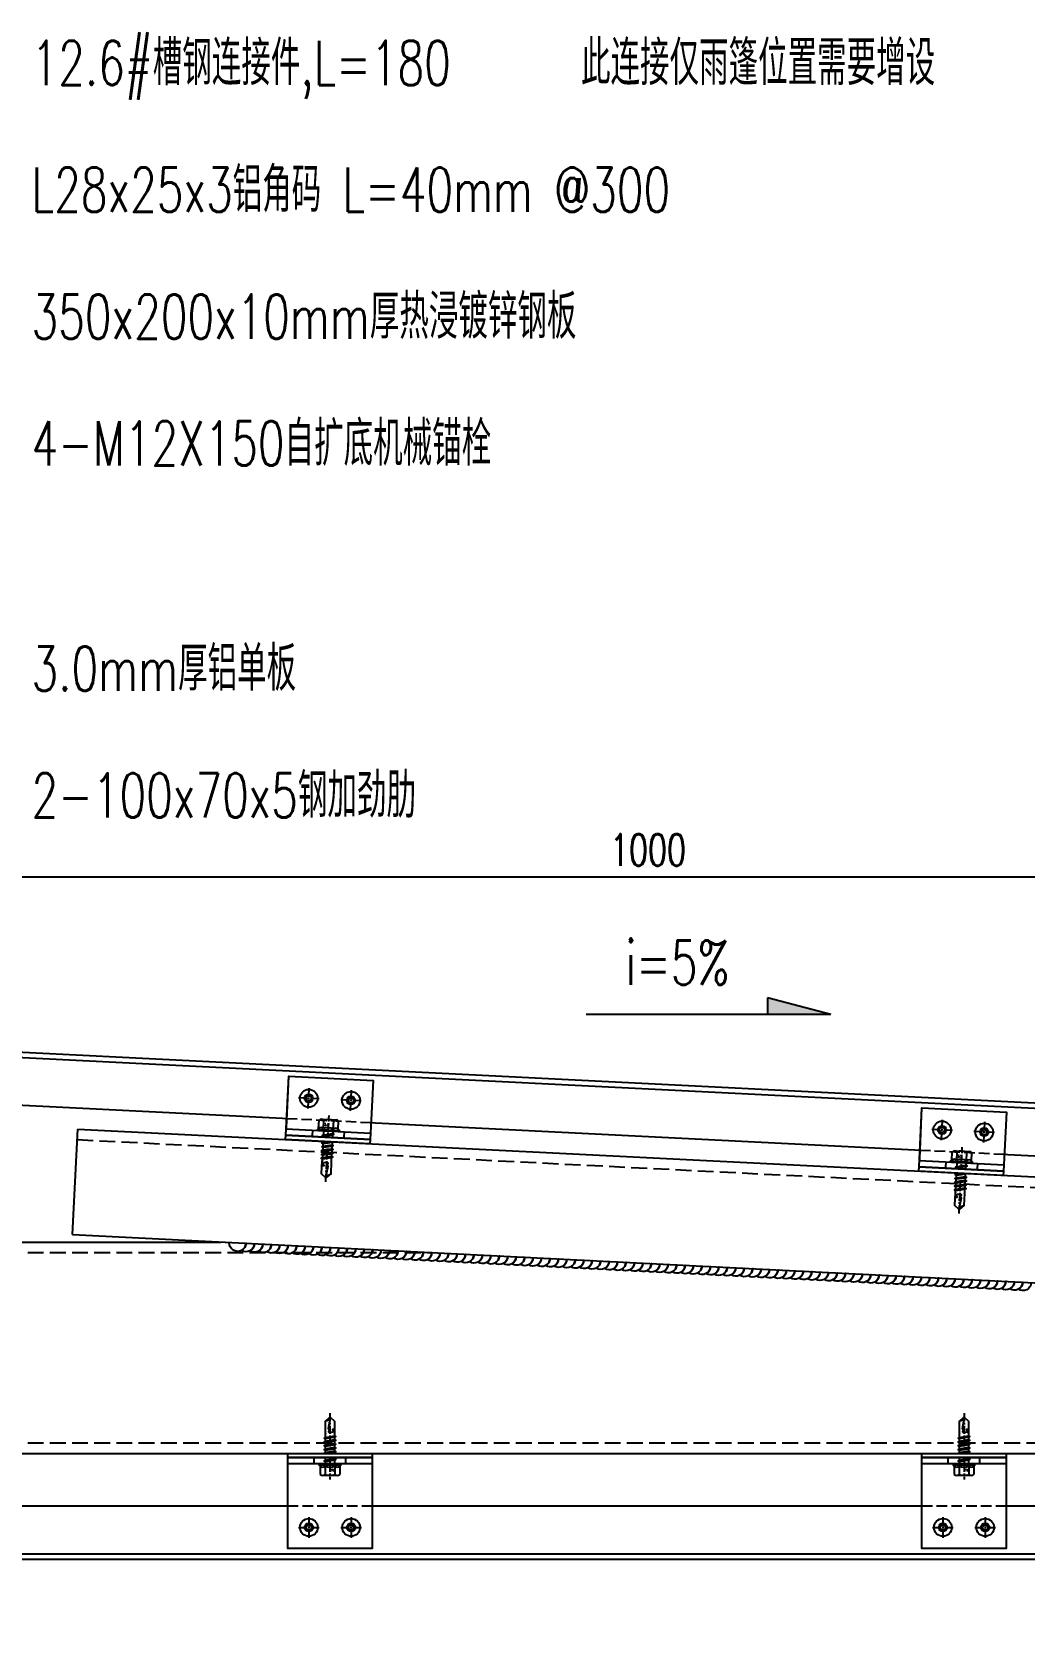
# Model space of a CAD drawing. Extents: x -160106 to 966792, y -663931 to 1550022.
# Drawn here: x -64328 to -63858, y -99146 to -98382 of the extents above; entities that cross this region are included whole.
import ezdxf
from ezdxf.enums import TextEntityAlignment as Align

# ---------------------------------------------------------------- set-up
doc = ezdxf.new("R2010")
doc.units = 0
for name, pattern in [('CENTER', [2, 1.25, -0.25, 0.25, -0.25]), ('ZN-CENTER', [2, 1.25, -0.25, 0.25, -0.25]), ('ZN-DASH', [0.35, 0.25, -0.1])]:
    doc.linetypes.add(name, pattern=pattern)
for name, color, linetype in [('!ZN1-填充-8', 8, 'Continuous'), ('!ZN3-铝板幕墙-3', 3, 'Continuous'), ('!ZN4-辅助材料-1', 1, 'Continuous'), ('!ZN4-配件-11', 11, 'Continuous'), ('!ZN5-钢材投影-40', 40, 'Continuous'), ('!ZN5-铝材投影-112', 112, 'Continuous'), ('!ZN6-虚线-8', 8, 'ZN-DASH'), ('3符号', 173, 'Continuous'), ('DIM', 173, 'Continuous'), ('TEXT', 7, 'Continuous'), ('焊缝', 8, 'Continuous')]:
    doc.layers.add(name, color=color, linetype=linetype)
doc.styles.add('DHTEXT-1', font='ROMANS.shx', dxfattribs={"width": 0.7, "bigfont": 'CHINESE.shx'})
doc.styles.add('卓越符号', font='ROMANS.shx', dxfattribs={"width": 0.7, "bigfont": 'CHINESE.shx'})
doc.dimstyles.new('ZN6', dxfattribs={"dimscale": 6, "dimtxt": 2.5, "dimasz": 1.5, "dimexe": 1, "dimexo": 2, "dimgap": 0.9, "dimtad": 1, "dimdec": 0, "dimdsep": 46, "dimtxsty": 'DHTEXT-1', "dimblk": 'ARCHTICK', "dimcen": 2.5, "dimclrd": 173, "dimclre": 173, "dimclrt": 7, "dimazin": 2, "dimtfac": 1, "dimtdec": 1, "dimtix": 1, "dimtmove": 2, "dimatfit": 3, "dimfxl": 0, "dimtolj": 1, "dimtzin": 0, "dimarcsym": 0})
pattern_1 = [(180, (-1731.706, 294.7402), (-3e-16, -2.38125), []), (240, (-1731.706, 294.7402), (2.062223, -1.190625), []), (300, (-1731.706, 294.7402), (2.062223, 1.190625), [])]

# ---------------------------------------------------------------- blocks, each defined once
blk = doc.blocks.new('*U1991')
at = {"color": 0, "linetype": 'ZN-CENTER', "ltscale": 3}
blk.add_line((24, 0), (-7.28, 0), dxfattribs=at)
at = {"ltscale": 10}
for p, q in [((-5.45, -3.46), (-5.45, 3.46)), ((-1.02, 4.62), (-4.95, 4.62)), ((-1.02, 2.31), (-4.95, 2.31)), ((-0.55, -5.12), (-0.55, 5.12)), ((-0.17, 5.48), (0, 4.84)), ((0, -4.84), (0, 4.84)), ((0, 2.08), (14.29, 2.08)), ((1.42, 2.73), (2.2, -2.73)), ((3.22, 2.73), (4, -2.73)), ((5.02, 2.73), (5.8, -2.73)), ((6.82, 2.73), (7.6, -2.73)), ((8.62, 2.73), (9.4, -2.73)), ((10.42, 2.73), (11.2, -2.73)), ((12.22, 2.73), (13, -2.73)), ((-1.02, -2.31), (-4.95, -2.31)), ((-1.02, -4.62), (-4.95, -4.62)), ((-0.17, -5.48), (0, -4.84)), ((14.29, -2.09), (0, -2.09))]:
    blk.add_line(p, q, dxfattribs=at)
for points in [[(1.83, -2.09), (1.05, 2.08), (1.42, 2.73), (1.79, 2.08), (2.57, -2.09), (2.2, -2.73)], [(3.63, -2.09), (2.85, 2.08), (3.22, 2.73), (3.59, 2.08), (4.37, -2.09), (4, -2.73)], [(5.43, -2.09), (4.65, 2.08), (5.02, 2.73), (5.39, 2.08), (6.17, -2.09), (5.8, -2.73)], [(7.23, -2.09), (6.45, 2.08), (6.82, 2.73), (7.19, 2.08), (7.97, -2.09), (7.6, -2.73)], [(9.03, -2.09), (8.25, 2.08), (8.62, 2.73), (8.99, 2.08), (9.77, -2.09), (9.4, -2.73)], [(10.83, -2.09), (10.05, 2.08), (10.42, 2.73), (10.79, 2.08), (11.57, -2.09), (11.2, -2.73)], [(12.63, -2.09), (11.85, 2.08), (12.22, 2.73), (12.59, 2.08), (13.37, -2.09), (13, -2.73)]]:
    blk.add_lwpolyline(points, close=True, dxfattribs=at)
for points in [[(14.29, -2.09, -0.414214), (14.45, -2.24), (14.45, -2.32), (20.18, -2.32), (22, -0.26), (22, 0.26), (20.18, 2.32), (14.45, 2.32), (14.45, 2.24, -0.414214), (14.29, 2.08)], [(16.51, -2.32), (16.36, -1.2), (15.83, -1.52, -0.530462), (15.03, -1.17), (14.81, 0.1, -0.651316), (15.47, 0.54), (16, 0.21), (16.77, 0.66), (22, -0.26, -0.201226), (20.18, 2.32)]]:
    blk.add_lwpolyline(points, format="xyb", dxfattribs=at)
for centre, radius, start, end in [((-3.87, 3.46), 1.58, 133.17355, 226.82645), ((0.13, 0), 5.58, 155.5673, 204.4327), ((0.07, 3.46), 1.58, 133.17355, 226.82645), ((4.07, 0), 5.58, 155.5673, 204.4327), ((7.48, -2.87), 11.32, 132.49215, 138.60636), ((-3.87, -3.46), 1.58, 133.17355, 226.82645), ((0.07, -3.46), 1.58, 133.17355, 226.82645), ((7.48, 2.87), 11.32, 221.39356, 227.50785)]:
    blk.add_arc(centre, radius, start, end, dxfattribs=at)
at = {"layer": 'Defpoints', "color": 0, "ltscale": 10, "style": 'DHTEXT-1', "width": 0.7}
blk.add_text('5.5', height=1, rotation=90, dxfattribs=at).set_placement((-2.46, -0.93), align=Align.CENTER)
blk = doc.blocks.new('*U2070')
at = {"color": 0, "linetype": 'CENTER', "ltscale": 3}
for p, q in [((4.88, 0), (-4.88, 0)), ((0, 4.88), (0, -4.88))]:
    blk.add_line(p, q, dxfattribs=at)
at = {"linetype": 'ByBlock', "ltscale": 10}
for radius in [4.2, 2, 1.23]:
    blk.add_circle((0, 0), radius, dxfattribs=at)
blk = doc.blocks.new('*U2372')
at = {"ltscale": 0.125}
blk.add_wipeout([(-20, -30), (20, -30), (20, -5), (-20, -5)], dxfattribs=at).dxf.layer = '!ZN6-虚线-8'
at = {"layer": '!ZN1-填充-8'}
h = blk.add_hatch(dxfattribs=at)
h.set_pattern_fill('NET3', color=256, scale=0.75, angle=180, style=0)
h.set_pattern_definition(pattern_1)
h.paths.add_polyline_path([(20, 0), (-20, 0), (-20, -2), (20, -2)])
at = {"layer": '!ZN5-铝材投影-112'}
blk.add_lwpolyline([(20, -2), (-20, -2), (-20, -30), (20, -30)], close=True, dxfattribs=at)
at = {"layer": '!ZN6-虚线-8', "linetype": 'ZN-DASH', "ltscale": 10}
for p, q in [((-7.5, -5), (-7.5, -2)), ((7.5, -5), (7.5, -2))]:
    blk.add_line(p, q, dxfattribs=at)
at = {"layer": '!ZN6-虚线-8', "color": 8, "linetype": 'ZN-DASH', "ltscale": 20}
blk.add_line((-20, -10), (20, -10), dxfattribs=at)
at = {"layer": '!ZN4-配件-11', "color": 1, "xscale": -1, "rotation": 270}
for name, p in [('*U1991', (0, -5)), ('*U2070', (-10, -20)), ('*U2070', (10, -20))]:
    blk.add_blockref(name, p, dxfattribs=at)
at = {"ltscale": 0.25}
blk.add_wipeout([(20, 0), (20, -2), (-20, -2), (-20, 0)], dxfattribs=at).dxf.layer = '!ZN4-辅助材料-1'
at = {"layer": '!ZN4-辅助材料-1'}
blk.add_lwpolyline([(20, 0), (-20, 0), (-20, -2), (20, -2)], close=True, dxfattribs=at)
at = {"layer": '!ZN5-铝材投影-112', "ltscale": 0.25}
blk.add_line((-20, -5), (20, -5), dxfattribs=at)
blk = doc.blocks.new('*U3378')
at = {"color": 0, "linetype": 'ZN-CENTER', "ltscale": 3}
blk.add_line((24, 0), (-7.28, 0), dxfattribs=at)
at = {"ltscale": 10}
for p, q in [((-5.45, -3.46), (-5.45, 3.46)), ((-1.02, 4.62), (-4.95, 4.62)), ((-1.02, 2.31), (-4.95, 2.31)), ((-0.55, -5.12), (-0.55, 5.12)), ((-0.17, 5.48), (0, 4.84)), ((0, -4.84), (0, 4.84)), ((0, 2.08), (14.29, 2.08)), ((1.42, 2.73), (2.2, -2.73)), ((3.22, 2.73), (4, -2.73)), ((5.02, 2.73), (5.8, -2.73)), ((6.82, 2.73), (7.6, -2.73)), ((8.62, 2.73), (9.4, -2.73)), ((10.42, 2.73), (11.2, -2.73)), ((12.22, 2.73), (13, -2.73)), ((-1.02, -2.31), (-4.95, -2.31)), ((-1.02, -4.62), (-4.95, -4.62)), ((-0.17, -5.48), (0, -4.84)), ((14.29, -2.09), (0, -2.09))]:
    blk.add_line(p, q, dxfattribs=at)
for points in [[(1.83, -2.09), (1.05, 2.08), (1.42, 2.73), (1.79, 2.08), (2.57, -2.09), (2.2, -2.73)], [(3.63, -2.09), (2.85, 2.08), (3.22, 2.73), (3.59, 2.08), (4.37, -2.09), (4, -2.73)], [(5.43, -2.09), (4.65, 2.08), (5.02, 2.73), (5.39, 2.08), (6.17, -2.09), (5.8, -2.73)], [(7.23, -2.09), (6.45, 2.08), (6.82, 2.73), (7.19, 2.08), (7.97, -2.09), (7.6, -2.73)], [(9.03, -2.09), (8.25, 2.08), (8.62, 2.73), (8.99, 2.08), (9.77, -2.09), (9.4, -2.73)], [(10.83, -2.09), (10.05, 2.08), (10.42, 2.73), (10.79, 2.08), (11.57, -2.09), (11.2, -2.73)], [(12.63, -2.09), (11.85, 2.08), (12.22, 2.73), (12.59, 2.08), (13.37, -2.09), (13, -2.73)]]:
    blk.add_lwpolyline(points, close=True, dxfattribs=at)
for points in [[(14.29, -2.09, -0.414214), (14.45, -2.24), (14.45, -2.32), (20.18, -2.32), (22, -0.26), (22, 0.26), (20.18, 2.32), (14.45, 2.32), (14.45, 2.24, -0.414214), (14.29, 2.08)], [(16.51, -2.32), (16.36, -1.2), (15.83, -1.52, -0.530462), (15.03, -1.17), (14.81, 0.1, -0.651316), (15.47, 0.54), (16, 0.21), (16.77, 0.66), (22, -0.26, -0.201226), (20.18, 2.32)]]:
    blk.add_lwpolyline(points, format="xyb", dxfattribs=at)
for centre, radius, start, end in [((-3.87, 3.46), 1.58, 133.17355, 226.82645), ((0.13, 0), 5.58, 155.5673, 204.4327), ((0.07, 3.46), 1.58, 133.17355, 226.82645), ((4.07, 0), 5.58, 155.5673, 204.4327), ((7.48, -2.87), 11.32, 132.49215, 138.60636), ((-3.87, -3.46), 1.58, 133.17355, 226.82645), ((0.07, -3.46), 1.58, 133.17355, 226.82645), ((7.48, 2.87), 11.32, 221.39356, 227.50785)]:
    blk.add_arc(centre, radius, start, end, dxfattribs=at)
at = {"layer": 'Defpoints', "color": 0, "ltscale": 10, "style": 'DHTEXT-1', "width": 0.7}
blk.add_text('5.5', height=1, rotation=90, dxfattribs=at).set_placement((-2.46, -0.93), align=Align.CENTER)
blk = doc.blocks.new('*U3381')
at = {"color": 0, "linetype": 'CENTER', "ltscale": 3}
for p, q in [((4.88, 0), (-4.88, 0)), ((0, 4.88), (0, -4.88))]:
    blk.add_line(p, q, dxfattribs=at)
at = {"linetype": 'ByBlock', "ltscale": 10}
for radius in [4.2, 2, 1.23]:
    blk.add_circle((0, 0), radius, dxfattribs=at)
blk = doc.blocks.new('*U3390')
at = {"ltscale": 0.125}
blk.add_wipeout([(-20, -45), (20, -45), (20, -5), (-20, -5)], dxfattribs=at).dxf.layer = '!ZN6-虚线-8'
at = {"layer": '!ZN1-填充-8'}
h = blk.add_hatch(dxfattribs=at)
h.set_pattern_fill('NET3', color=256, scale=0.75, angle=180, style=0)
h.set_pattern_definition(pattern_1)
h.paths.add_polyline_path([(20, 0), (-20, 0), (-20, -2), (20, -2)])
at = {"layer": '!ZN5-铝材投影-112'}
blk.add_lwpolyline([(20, -2), (-20, -2), (-20, -45), (20, -45)], close=True, dxfattribs=at)
at = {"layer": '!ZN6-虚线-8', "linetype": 'ZN-DASH', "ltscale": 10}
for p, q in [((-7.5, -5), (-7.5, -2)), ((7.5, -5), (7.5, -2))]:
    blk.add_line(p, q, dxfattribs=at)
at = {"layer": '!ZN6-虚线-8', "color": 8, "linetype": 'ZN-DASH', "ltscale": 20}
blk.add_line((-20, -25), (20, -25), dxfattribs=at)
at = {"layer": '!ZN4-配件-11', "color": 1, "xscale": -1, "rotation": 270}
for name, p in [('*U3378', (0, -5)), ('*U3381', (-10, -35)), ('*U3381', (10, -35))]:
    blk.add_blockref(name, p, dxfattribs=at)
at = {"ltscale": 0.25}
blk.add_wipeout([(20, 0), (20, -2), (-20, -2), (-20, 0)], dxfattribs=at).dxf.layer = '!ZN4-辅助材料-1'
at = {"layer": '!ZN4-辅助材料-1'}
blk.add_lwpolyline([(20, 0), (-20, 0), (-20, -2), (20, -2)], close=True, dxfattribs=at)
at = {"layer": '!ZN5-铝材投影-112', "ltscale": 0.25}
blk.add_line((-20, -5), (20, -5), dxfattribs=at)
blk = doc.blocks.new('*U3387')
at = {"ltscale": 0.125}
blk.add_wipeout([(-20, -45), (20, -45), (20, -5), (-20, -5)], dxfattribs=at).dxf.layer = '!ZN6-虚线-8'
at = {"layer": '!ZN1-填充-8'}
h = blk.add_hatch(dxfattribs=at)
h.set_pattern_fill('NET3', color=256, scale=0.75, angle=180, style=0)
h.set_pattern_definition(pattern_1)
h.paths.add_polyline_path([(20, 0), (-20, 0), (-20, -2), (20, -2)])
at = {"layer": '!ZN5-铝材投影-112'}
blk.add_lwpolyline([(20, -2), (-20, -2), (-20, -45), (20, -45)], close=True, dxfattribs=at)
at = {"layer": '!ZN6-虚线-8', "linetype": 'ZN-DASH', "ltscale": 10}
for p, q in [((-7.5, -5), (-7.5, -2)), ((7.5, -5), (7.5, -2))]:
    blk.add_line(p, q, dxfattribs=at)
at = {"layer": '!ZN6-虚线-8', "color": 8, "linetype": 'ZN-DASH', "ltscale": 20}
blk.add_line((-20, -25), (20, -25), dxfattribs=at)
at = {"layer": '!ZN4-配件-11', "color": 1, "xscale": -1, "rotation": 270}
for name, p in [('*U3378', (0, -5)), ('*U3381', (-10, -35)), ('*U3381', (10, -35))]:
    blk.add_blockref(name, p, dxfattribs=at)
at = {"ltscale": 0.25}
blk.add_wipeout([(20, 0), (20, -2), (-20, -2), (-20, 0)], dxfattribs=at).dxf.layer = '!ZN4-辅助材料-1'
at = {"layer": '!ZN4-辅助材料-1'}
blk.add_lwpolyline([(20, 0), (-20, 0), (-20, -2), (20, -2)], close=True, dxfattribs=at)
at = {"layer": '!ZN5-铝材投影-112', "ltscale": 0.25}
blk.add_line((-20, -5), (20, -5), dxfattribs=at)
blk = doc.blocks.new('_ArchTick')
at = {"color": 0, "linetype": 'ByBlock', "const_width": 0.4}
blk.add_lwpolyline([(-0.5, -0.5), (0.5, 0.5)], dxfattribs=at)
blk = doc.blocks.new('*D3394')
at = {"layer": 'Defpoints', "color": 0, "ltscale": 60, "transparency": 16777216}
for p in [(-64836.56, -99104.2), (-63536.56, -99104.2), (-64836.56, -99213.82)]:
    blk.add_point(p, dxfattribs=at)
at = {"layer": 'DIM', "color": 173, "linetype": 'ByBlock', "lineweight": -2, "ltscale": 60, "transparency": 16777216}
for p, q in [((-64836.56, -99116.2), (-64836.56, -99219.82)), ((-63536.56, -99116.2), (-63536.56, -99219.82)), ((-63536.56, -99213.82), (-64836.56, -99213.82))]:
    blk.add_line(p, q, dxfattribs=at)
at = {"layer": 'DIM', "color": 173, "lineweight": -2, "ltscale": 60, "transparency": 16777216, "xscale": 9, "yscale": 9, "zscale": 9, "rotation": 180}
blk.add_blockref('_ArchTick', (-64836.56, -99213.82), dxfattribs=at)
at = {"layer": 'DIM', "color": 173, "lineweight": -2, "ltscale": 60, "transparency": 16777216, "xscale": 9, "yscale": 9, "zscale": 9}
blk.add_blockref('_ArchTick', (-63536.56, -99213.82), dxfattribs=at)
at = {"layer": 'DIM', "color": 7, "ltscale": 60, "transparency": 16777216, "insert": (-64186.56, -99200.92), "char_height": 15, "attachment_point": 5, "style": 'DHTEXT-1'}
blk.add_mtext('\\A1;1300', dxfattribs=at)
blk = doc.blocks.new('*D3398')
at = {"layer": 'Defpoints', "color": 0, "ltscale": 60, "transparency": 16777216}
for p in [(-64536.56, -98781.55), (-64536.56, -98838.2), (-63536.56, -98904.2)]:
    blk.add_point(p, dxfattribs=at)
at = {"layer": 'DIM', "color": 173, "linetype": 'ByBlock', "lineweight": -2, "ltscale": 60, "transparency": 16777216}
for p, q in [((-64536.56, -98826.2), (-64536.56, -98775.55)), ((-63536.56, -98892.2), (-63536.56, -98775.55)), ((-63536.56, -98781.55), (-64536.56, -98781.55))]:
    blk.add_line(p, q, dxfattribs=at)
at = {"layer": 'DIM', "color": 173, "lineweight": -2, "ltscale": 60, "transparency": 16777216, "xscale": 9, "yscale": 9, "zscale": 9, "rotation": 180}
blk.add_blockref('_ArchTick', (-64536.56, -98781.55), dxfattribs=at)
at = {"layer": 'DIM', "color": 173, "lineweight": -2, "ltscale": 60, "transparency": 16777216, "xscale": 9, "yscale": 9, "zscale": 9}
blk.add_blockref('_ArchTick', (-63536.56, -98781.55), dxfattribs=at)
at = {"layer": 'DIM', "color": 7, "ltscale": 60, "transparency": 16777216, "insert": (-64036.56, -98768.65), "char_height": 15, "attachment_point": 5, "style": 'DHTEXT-1'}
blk.add_mtext('\\A1;1000', dxfattribs=at)
blk = doc.blocks.new('*U1233')
blk.add_hatch(color=256).paths.add_polyline_path([(-7.1, 1.32), (-12.1, 0), (-7.1, 0)])
for p, q in [((-12.1, 0), (-7.1, 1.32)), ((-7.1, 1.32), (-7.1, 0)), ((-12.1, 0), (7.21, 0))]:
    blk.add_line(p, q)
at = {"color": 0, "style": '卓越符号', "width": 0.7, "flags": 8}
blk.add_attdef('I=3%', text='', height=3.5, dxfattribs=at).set_placement((0, 1.31), align=Align.BOTTOM_CENTER)

msp = doc.modelspace()

# ---------------------------------------------------------------- linework, layer by layer
at = {"layer": '!ZN3-铝板幕墙-3', "ltscale": 40}
for p, q in [((-64536.62, -98856.7), (-63647.17, -98901.17)), ((-64536.56, -98854.2), (-63644.55, -98898.8)), ((-64537.18, -98879.2), (-63645.8, -98923.77))]:
    msp.add_line(p, q, dxfattribs=at)
for points in [[(-63644.56, -99079.2), (-64561.56, -99079.2)], [(-64561.56, -99101.7), (-63647.06, -99101.7)], [(-64561.56, -99104.2), (-63644.56, -99104.2)]]:
    msp.add_lwpolyline(points, dxfattribs=at)
at = {"layer": '!ZN5-钢材投影-40'}
for p, q in [((-64308.9, -98950.69), (-64306.4, -98900.75)), ((-64306.4, -98900.75), (-63571.56, -98937.49)), ((-64571.56, -98954.2), (-64238.68, -98954.2)), ((-64308.9, -98950.69), (-63571.56, -98987.56)), ((-64571.56, -99054.2), (-63571.56, -99054.2))]:
    msp.add_line(p, q, dxfattribs=at)
at = {"layer": '!ZN6-虚线-8', "ltscale": 30}
for p, q in [((-64306.65, -98905.75), (-63571.81, -98942.49)), ((-64571.56, -98959.2), (-64138.68, -98959.2)), ((-64571.56, -99049.2), (-63571.56, -99049.2))]:
    msp.add_line(p, q, dxfattribs=at)
at = {"layer": '焊缝', "ltscale": 2000}
msp.add_lwpolyline([(-63855.21, -98973.37, -0.57735), (-63861.37, -98976.53, 0.267949), (-63859.2, -98973.18, -0.57735), (-63865.37, -98976.34, 0.267949), (-63863.2, -98972.98, -0.57735), (-63869.36, -98976.14, 0.267949), (-63867.19, -98972.78, -0.57735), (-63873.36, -98975.94, 0.267949), (-63871.19, -98972.58, -0.57735), (-63877.35, -98975.74, 0.267949), (-63875.18, -98972.38, -0.57735), (-63881.35, -98975.54, 0.267949), (-63879.18, -98972.18, -0.57735), (-63885.34, -98975.34, 0.267949), (-63883.17, -98971.98, -0.57735), (-63889.34, -98975.14, 0.267949), (-63887.17, -98971.78, -0.57735), (-63893.33, -98974.94, 0.267949), (-63891.16, -98971.58, -0.57735), (-63897.33, -98974.74, 0.267949), (-63895.16, -98971.38, -0.57735), (-63901.32, -98974.54, 0.267949), (-63899.15, -98971.18, -0.57735), (-63905.32, -98974.34, 0.267949), (-63903.15, -98970.98, -0.57735), (-63909.31, -98974.14, 0.267949), (-63907.14, -98970.78, -0.57735), (-63913.31, -98973.94, 0.267949), (-63911.14, -98970.58, -0.57735), (-63917.3, -98973.74, 0.267949), (-63915.13, -98970.38, -0.57735), (-63921.3, -98973.54, 0.267949), (-63919.13, -98970.18, -0.57735), (-63925.29, -98973.34, 0.267949), (-63923.12, -98969.98, -0.57735), (-63929.29, -98973.14, 0.267949), (-63927.12, -98969.78, -0.57735), (-63933.28, -98972.94, 0.267949), (-63931.11, -98969.58, -0.57735), (-63937.28, -98972.74, 0.267949), (-63935.11, -98969.38, -0.57735), (-63941.27, -98972.54, 0.267949), (-63939.1, -98969.18, -0.57735), (-63945.27, -98972.34, 0.267949), (-63943.1, -98968.98, -0.57735), (-63949.26, -98972.14, 0.267949), (-63947.09, -98968.78, -0.57735), (-63953.26, -98971.94, 0.267949), (-63951.09, -98968.58, -0.57735), (-63957.25, -98971.74, 0.267949), (-63955.08, -98968.38, -0.57735), (-63961.25, -98971.54, 0.267949), (-63959.08, -98968.18, -0.57735), (-63965.24, -98971.34, 0.267949), (-63963.07, -98967.98, -0.57735), (-63969.24, -98971.14, 0.267949), (-63967.07, -98967.78, -0.57735), (-63973.23, -98970.94, 0.267949), (-63971.06, -98967.58, -0.57735), (-63977.23, -98970.74, 0.267949), (-63975.06, -98967.38, -0.57735), (-63981.22, -98970.54, 0.267949), (-63979.05, -98967.18, -0.57735), (-63985.22, -98970.34, 0.267949), (-63983.05, -98966.98, -0.57735), (-63989.21, -98970.14, 0.267949), (-63987.04, -98966.78, -0.57735), (-63993.21, -98969.94, 0.267949), (-63991.04, -98966.58, -0.57735), (-63997.2, -98969.74, 0.267949), (-63995.03, -98966.38, -0.57735), (-64001.2, -98969.54, 0.267949), (-63999.03, -98966.18, -0.57735), (-64005.19, -98969.34, 0.267949), (-64003.02, -98965.98, -0.57735), (-64009.19, -98969.14, 0.267949), (-64007.02, -98965.78, -0.57735), (-64013.18, -98968.94, 0.267949), (-64011.01, -98965.58, -0.57735), (-64017.18, -98968.74, 0.267949), (-64015.01, -98965.38, -0.57735), (-64021.17, -98968.54, 0.267949), (-64019, -98965.19, -0.57735), (-64025.17, -98968.35, 0.267949), (-64023, -98964.99, -0.57735), (-64029.16, -98968.15, 0.267949), (-64026.99, -98964.79, -0.57735), (-64033.16, -98967.95, 0.267949), (-64030.99, -98964.59, -0.57735), (-64037.15, -98967.75, 0.267949), (-64034.98, -98964.39, -0.57735), (-64041.15, -98967.55, 0.267949), (-64038.98, -98964.19, -0.57735), (-64045.14, -98967.35, 0.267949), (-64042.97, -98963.99, -0.57735), (-64049.14, -98967.15, 0.267949), (-64046.97, -98963.79, -0.57735), (-64053.13, -98966.95, 0.267949), (-64050.96, -98963.59, -0.57735), (-64057.13, -98966.75, 0.267949), (-64054.96, -98963.39, -0.57735), (-64061.12, -98966.55, 0.267949), (-64058.95, -98963.19, -0.57735), (-64065.12, -98966.35, 0.267949), (-64062.95, -98962.99, -0.57735), (-64069.11, -98966.15, 0.267949), (-64066.94, -98962.79, -0.57735), (-64073.11, -98965.95, 0.267949), (-64070.94, -98962.59, -0.57735), (-64077.1, -98965.75, 0.267949), (-64074.93, -98962.39, -0.57735), (-64081.1, -98965.55, 0.267949), (-64078.93, -98962.19, -0.57735), (-64085.09, -98965.35, 0.267949), (-64082.92, -98961.99, -0.57735), (-64089.09, -98965.15, 0.267949), (-64086.92, -98961.79, -0.57735), (-64093.08, -98964.95, 0.267949), (-64090.91, -98961.59, -0.57735), (-64097.08, -98964.75, 0.267949), (-64094.91, -98961.39, -0.57735), (-64101.07, -98964.55, 0.267949), (-64098.9, -98961.19, -0.57735), (-64105.07, -98964.35, 0.267949), (-64102.9, -98960.99, -0.57735), (-64109.06, -98964.15, 0.267949), (-64106.89, -98960.79, -0.57735), (-64113.06, -98963.95, 0.267949), (-64110.89, -98960.59, -0.57735), (-64117.05, -98963.75, 0.267949), (-64114.88, -98960.39, -0.57735), (-64121.05, -98963.55, 0.267949), (-64118.88, -98960.19, -0.57735), (-64125.04, -98963.35, 0.267949), (-64122.87, -98959.99, -0.57735), (-64129.04, -98963.15, 0.267949), (-64126.87, -98959.79, -0.57735), (-64133.03, -98962.95, 0.267949), (-64130.86, -98959.59, -0.57735), (-64137.03, -98962.75, 0.267949), (-64134.86, -98959.39, -0.57735), (-64141.02, -98962.55, 0.267949), (-64138.85, -98959.19, -0.57735), (-64145.02, -98962.35, 0.267949), (-64142.85, -98958.99, -0.57735), (-64149.01, -98962.15, 0.267949), (-64146.84, -98958.79, -0.57735), (-64153.01, -98961.95, 0.267949), (-64150.84, -98958.59, -0.57735), (-64157, -98961.75, 0.267949), (-64154.83, -98958.39, -0.57735), (-64161, -98961.55, 0.267949), (-64158.83, -98958.19, -0.57735), (-64164.99, -98961.35, 0.267949), (-64162.82, -98957.99, -0.57735), (-64168.99, -98961.15, 0.267949), (-64166.82, -98957.79, -0.57735), (-64172.98, -98960.95, 0.267949), (-64170.81, -98957.59, -0.57735), (-64176.98, -98960.75, 0.267949), (-64174.81, -98957.39, -0.57735), (-64180.97, -98960.55, 0.267949), (-64178.8, -98957.2, -0.57735), (-64184.97, -98960.36, 0.267949), (-64182.8, -98957, -0.57735), (-64188.96, -98960.16, 0.267949), (-64186.79, -98956.8, -0.57735), (-64192.96, -98959.96, 0.267949), (-64190.79, -98956.6, -0.57735), (-64196.95, -98959.76, 0.267949), (-64194.78, -98956.4, -0.57735), (-64200.95, -98959.56, 0.267949), (-64198.78, -98956.2, -0.57735), (-64204.94, -98959.36, 0.267949), (-64202.77, -98956, -0.57735), (-64208.94, -98959.16, 0.267949), (-64206.77, -98955.8, -0.57735), (-64212.93, -98958.96, 0.267949), (-64210.76, -98955.6, -0.57735), (-64216.93, -98958.76, 0.267949), (-64214.76, -98955.4, -0.57735), (-64220.92, -98958.56, 0.267949), (-64218.75, -98955.2, -0.57735), (-64224.92, -98958.36, 0.267949), (-64222.75, -98955, -0.57735), (-64228.91, -98958.16, 0.267949), (-64226.74, -98954.8, -1), (-64234.73, -98954.4, -1)], format="xyb", dxfattribs=at)

# ---------------------------------------------------------------- block references
at = {"layer": '3符号', "color": 7}
ref = msp.add_blockref('*U1233', (-64022.61, -98846.62), dxfattribs=dict(at, xscale=-6, yscale=6, zscale=6))
ref.add_attrib('I=3%', 'i=5%', dxfattribs={"layer": '0', "color": 0, "height": 21, "style": '卓越符号', "width": 0.7}).set_placement((-64022.61, -98838.77), align=Align.BOTTOM_CENTER)

# ---------------------------------------------------------------- texts
at = {"layer": 'TEXT', "ltscale": 60, "style": 'DHTEXT-1', "width": 0.7}
for s, p in [('12.6#槽钢连接件,L=180', (-64328.2, -98396.36)), ('L28x25x3铝角码 L=40mm @300', (-64328.2, -98456.36)), ('350x200x10mm厚热浸镀锌钢板', (-64328.2, -98516.36)), ('4-M12X150自扩底机械锚栓', (-64328.2, -98576.36)), ('3.0mm厚铝单板', (-64328.2, -98682.9)), ('2-100x70x5钢加劲肋', (-64328.2, -98742.9))]:
    msp.add_text(s, height=21, dxfattribs=at).set_placement(p, align=Align.MIDDLE_LEFT)
at = {"layer": 'TEXT', "color": 1, "ltscale": 60, "style": 'DHTEXT-1', "width": 0.7}
msp.add_text('此连接仅雨篷位置需要增设', height=21, dxfattribs=at).set_placement((-64068.27, -98396.36), align=Align.MIDDLE_LEFT)

# ---------------------------------------------------------------- dimensions: what is measured, and where the dimension line sits
at = {"layer": 'DIM', "ltscale": 60}
dim = msp.add_linear_dim(base=(-64836.56, -99213.82), p1=(-63536.56, -99104.2), p2=(-64836.56, -99104.2), dimstyle='ZN6', dxfattribs=at)
dim.commit()
dim.dimension.update_dxf_attribs({"geometry": '*D3394', "text_midpoint": (-64186.56, -99200.92)})

# ---------------------------------------------------------------- next in the draw order: block references
at = {"xscale": -1, "rotation": 177.1375947739034}
for p in [(-64188.09, -98906.67), (-63888.46, -98921.65)]:
    msp.add_blockref('*U2372', p, dxfattribs=at)
at = {"xscale": -1}
for name, p in [('*U3387', (-64187.03, -99054.2)), ('*U3390', (-63887.03, -99054.2))]:
    msp.add_blockref(name, p, dxfattribs=at)

# ---------------------------------------------------------------- next in the draw order: dimensions: what is measured, and where the dimension line sits
at = {"layer": 'DIM', "ltscale": 60}
dim = msp.add_linear_dim(base=(-64536.56, -98781.55), p1=(-63536.56, -98904.2), p2=(-64536.56, -98838.2), dimstyle='ZN6', dxfattribs=at)
dim.commit()
dim.dimension.update_dxf_attribs({"geometry": '*D3398', "text_midpoint": (-64036.56, -98768.65)})

doc.saveas('drawing.dxf')
